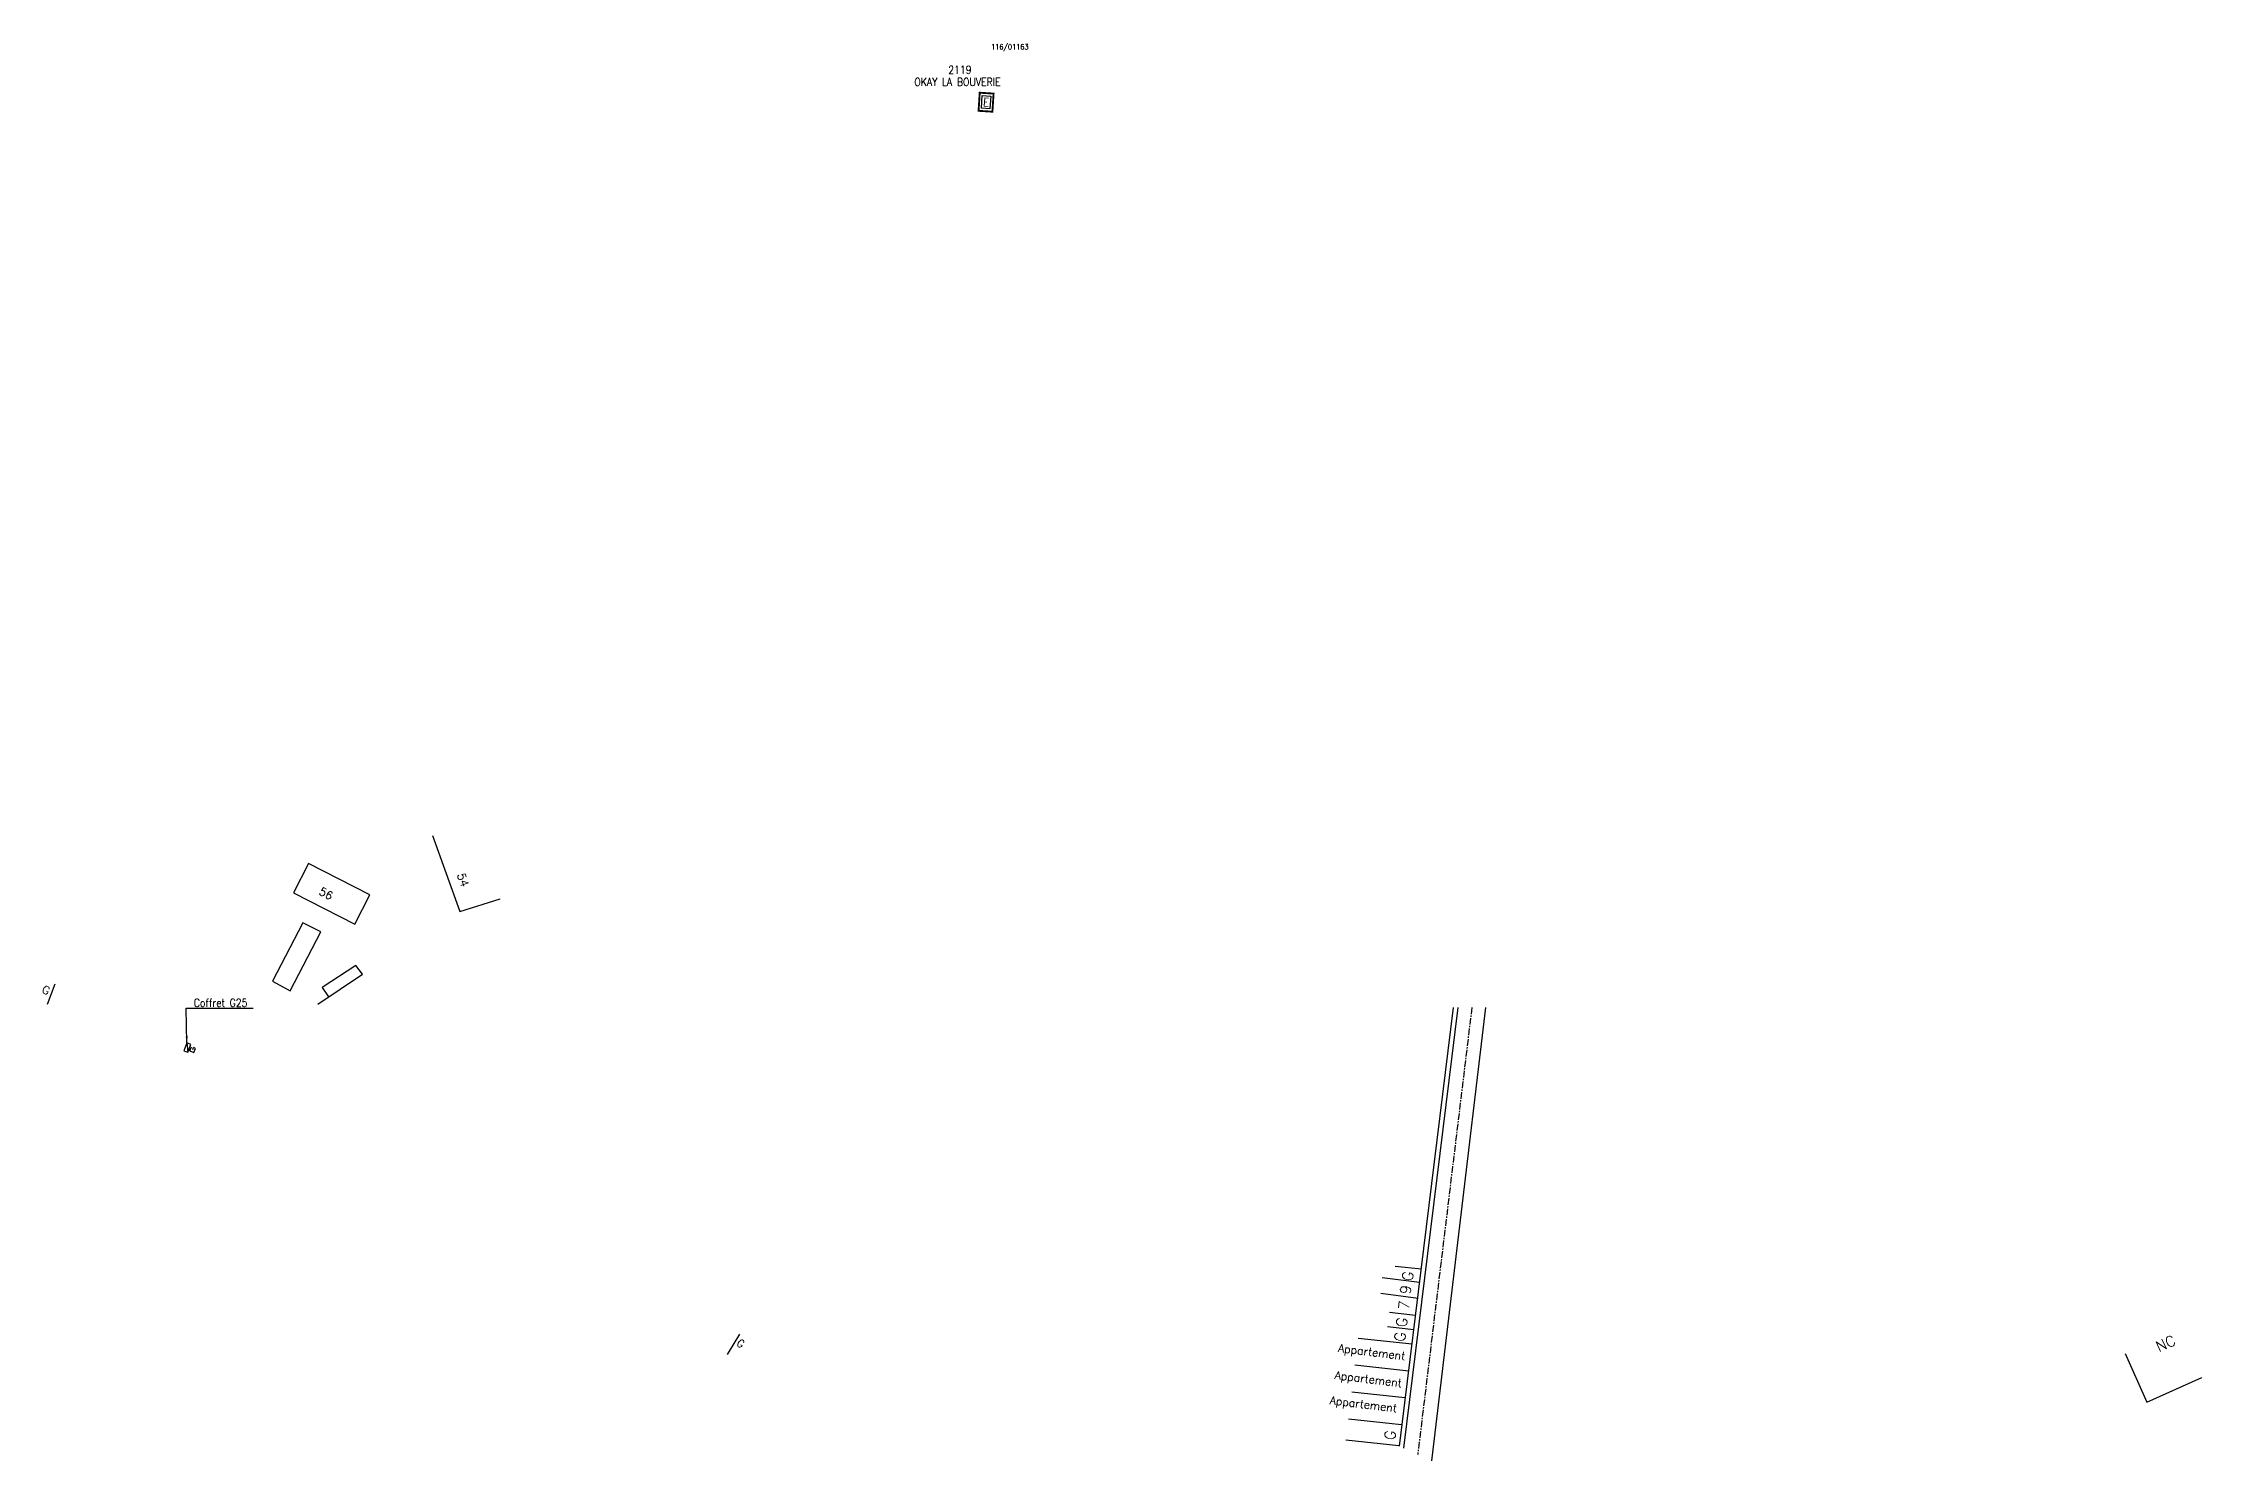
# Model space of a CAD drawing. Header units: millimetres. Extents: x 114000 to 114938, y 122018 to 122896.
# Drawn here: x 114533 to 114937.6, y 122036.1 to 122301.8 of the extents above; entities that cross this region are included whole.
import ezdxf
from ezdxf.enums import TextEntityAlignment as Align

# ---------------------------------------------------------------- set-up
doc = ezdxf.new("R2010")
doc.units = ezdxf.units.MM
doc.linetypes.add('CENTER', pattern=[2, 1.25, -0.25, 0.25, -0.25])
doc.layers.get('0').update_dxf_attribs({"linetype": 'CONTINUOUS'})
for name, color, linetype in [('BB01', 7, 'CONTINUOUS'), ('BB06', 7, 'CONTINUOUS'), ('BR01', 7, 'CONTINUOUS'), ('BR05', 7, 'CENTER'), ('M_200', 7, 'CONTINUOUS'), ('w0100', 7, 'CONTINUOUS'), ('W0432', 7, 'CONTINUOUS'), ('W0471', 7, 'CONTINUOUS'), ('W0991', 7, 'CONTINUOUS'), ('w1102', 7, 'CONTINUOUS')]:
    doc.layers.add(name, color=color, linetype=linetype)
doc.styles.add('M_ROMANS', font='ROMANS.shx', dxfattribs={"width": 0.75})
doc.styles.add('ROMANS', font='romans')
doc.styles.get("Standard").update_dxf_attribs({"font": 'romans.shx', "width": 0.85})
doc.dimstyles.get("Standard").update_dxf_attribs({"dimtxt": 1.5, "dimasz": 1.2, "dimexe": 0.625, "dimexo": 0.625, "dimgap": 0.25, "dimtad": 1, "dimdec": 1, "dimzin": 0, "dimdsep": 46, "dimtxsty": 'Standard', "dimcen": -0.5, "dimadec": 0, "dimazin": 0, "dimtfac": 1, "dimtdec": 1, "dimtmove": 0, "dimatfit": 3, "dimfxl": 0, "dimtolj": 1, "dimtzin": 0, "dimarcsym": 0})

# ---------------------------------------------------------------- blocks, each defined once
blk = doc.blocks.new('*U5')
at = {"layer": 'M_200', "color": 0, "linetype": 'Continuous', "const_width": 0.35, "flags": 128}
blk.add_lwpolyline([(2.6, 3.4), (2.6, 0), (0, 0), (0, 3.4)], close=True, dxfattribs=at)
at = {"layer": 'M_200', "color": 0, "linetype": 'Continuous'}
blk.add_lwpolyline([(0.5, 2.9), (2.1, 2.9), (2.1, 0.5), (0.5, 0.5)], close=True, dxfattribs=at)
at = {"layer": 'M_200', "insert": (1.31, 1.71), "char_height": 1.53, "width": 1.5875, "attachment_point": 5}
blk.add_mtext('E', dxfattribs=at)
at = {"layer": 'M_200', "color": 0, "linetype": 'Continuous', "width": 0.85}
for tag, p in [('NUM', (2, 17.06)), ('NOM', (2, 10.65))]:
    blk.add_attdef(tag, text='', height=4, dxfattribs=at).set_placement(p, align=Align.MIDDLE)
at = {"layer": 'M_200', "color": 0, "linetype": 'Continuous', "style": 'M_ROMANS', "width": 0.75, "flags": 3}
for tag, p in [('DEF_LEG', (1.87, -2.99)), ('DEF_COUP', (1.87, -5.49)), ('DEF_TYPE', (1.87, -7.99))]:
    blk.add_attdef(tag, text='', height=1.2, dxfattribs=at).set_placement(p, align=Align.MIDDLE)
blk = doc.blocks.new('*U7')
at = {"flags": 128}
for points in [[(0.8, 0.8), (-0.8, 0.8)], [(-0.8, 0.8), (-0.8, 0)], [(0.8, 0.8), (-0.8, 0)], [(-0.8, 0), (0.8, 0)], [(0.8, 0), (0.8, 0.8)], [(-0.39, -0.28), (0.41, -0.28)], [(-0.39, -0.28), (-0.39, -1.08)], [(-0.39, -1.08), (0.41, -1.08)], [(0.01, -0.68), (0.41, -0.68)], [(0.41, -1.08), (0.41, -0.68)]]:
    blk.add_lwpolyline(points, dxfattribs=at)

msp = doc.modelspace()

# ---------------------------------------------------------------- linework, layer by layer
at = {"layer": 'BB01'}
for p, q in [((114791, 122069.48), (114783.99, 122070.36)), ((114791.39, 122071.99), (114786.46, 122072.53)), ((114790.73, 122066.52), (114783.72, 122067.41)), ((114790.27, 122063.34), (114785.35, 122063.88)), ((114789.61, 122057.92), (114779.52, 122059.03)), ((114789.94, 122060.63), (114785.01, 122061.17)), ((114788.99, 122052.88), (114778.9, 122054)), ((114788.22, 122047.87), (114778.28, 122048.97)), ((114787.59, 122042.81), (114777.66, 122043.91)), ((114787.11, 122038.88), (114777.17, 122039.98))]:
    msp.add_line(p, q, dxfattribs=at)
at = {"layer": 'BB01', "flags": 128}
msp.add_lwpolyline([(114787.25, 122038.82), (114797.39, 122121.06)], dxfattribs=at)
at = {"layer": 'BB01', "color": 253, "flags": 128}
msp.add_lwpolyline([(114923.27, 122056.2), (114927.37, 122047.09), (114937.65, 122051.71)], dxfattribs=at)
at = {"layer": 'BR01', "flags": 128}
msp.add_lwpolyline([(114788.08, 122038.44), (114798.25, 122121.06)], dxfattribs=at)
at = {"layer": 'BR01'}
msp.add_lwpolyline([(114803.37, 122121.06), (114793.24, 122036.08)], dxfattribs=at)
at = {"layer": 'BR05'}
msp.add_lwpolyline([(114800.81, 122121.06), (114790.66, 122037.26)], dxfattribs=at)
at = {"layer": 'w0100', "color": 252, "flags": 128}
for points in [[(114605.95, 122153.27), (114611.08, 122139.04), (114618.67, 122141.43), (114618.67, 122141.43)], [(114533.79, 122121.69), (114535.26, 122125.46)]]:
    msp.add_lwpolyline(points, dxfattribs=at)
at = {"layer": 'w0100', "color": 252, "extrusion": (0, 0, -1), "flags": 128}
msp.add_lwpolyline([(-114591.41, 122136.67), (-114594.22, 122142.16), (-114582.74, 122148.03), (-114579.93, 122142.55), (-114591.41, 122136.67)], close=True, dxfattribs=at)
for points in [[(-114576.01, 122126), (-114579.32, 122124.17), (-114585.01, 122135.24), (-114581.67, 122136.92), (-114576.01, 122126)], [(-114584.45, 122121.69), (-114592.86, 122127.31), (-114591.62, 122128.92), (-114585.3, 122124.8), (-114586.48, 122123.05)]]:
    msp.add_lwpolyline(points, dxfattribs=at)
at = {"layer": 'w1102', "color": 252, "flags": 128}
msp.add_lwpolyline([(114661.25, 122056.02), (114663.57, 122059.79)], dxfattribs=at)

# ---------------------------------------------------------------- block references
at = {"layer": 'M_200'}
ref = msp.add_blockref('*U5', (114708.34, 122289.11), dxfattribs=dict(at, rotation=356.3565121552111))
ref.add_attrib('NUM', '2119', dxfattribs={"color": 0, "linetype": 'Continuous', "height": 1.5, "width": 0.85}).set_placement((114704.84, 122296.8), align=Align.MIDDLE)
ref.add_attrib('NOM', 'OKAY LA BOUVERIE', dxfattribs={"color": 0, "linetype": 'Continuous', "height": 1.5, "width": 0.85}).set_placement((114704.39, 122294.52), align=Align.MIDDLE)
at = {"layer": 'W0432', "rotation": 68.44345375565128}
msp.add_blockref('*U7', (114560.38, 122113.39), dxfattribs=at)

# ---------------------------------------------------------------- texts
at = {"layer": 'BB06'}
for s, p in [('G', (114788.79, 122070.68)), ('7', (114788.12, 122065.22)), ('9', (114788.4, 122068.17)), ('G', (114787.67, 122062.03)), ('G', (114787.34, 122059.32)), ('G', (114785.49, 122040.88))]:
    msp.add_text(s, height=2, rotation=83.7063, dxfattribs=at).set_placement(p, align=Align.MIDDLE)
at = {"layer": 'BB06', "style": 'ROMANS'}
for p in [(114782.01, 122056.22), (114781.37, 122051.15), (114780.45, 122046.44)]:
    msp.add_text('Appartement', height=1.5, rotation=352.9599, dxfattribs=at).set_placement(p, align=Align.MIDDLE)
at = {"layer": 'BB06', "color": 252}
msp.add_text('NC', height=2, rotation=24.1935, dxfattribs=at).set_placement((114930.86, 122058.08), align=Align.MIDDLE)
at = {"layer": 'W0432', "color": 252, "insert": (114561.23, 122121.17), "char_height": 1.5, "attachment_point": 7}
msp.add_mtext('\\A1;Coffret G25', dxfattribs=at)
at = {"layer": 'W0471', "linetype": 'Continuous', "width": 0.85}
msp.add_text('116/01163', height=1, dxfattribs=at).set_placement((114714.2, 122301.03), align=Align.MIDDLE)
at = {"layer": 'W0991', "color": 252}
for s, rotation, p in [('56', 332.8963, (114584.54, 122142.32)), ('54', 289.8106, (114610.56, 122145.92)), ('G', 338.703, (114532.62, 122123.85))]:
    msp.add_text(s, height=1.5, rotation=rotation, dxfattribs=at).set_placement(p)
at = {"layer": 'W0991', "color": 252, "width": 0.85}
msp.add_text('G', height=1.5, rotation=328.3774, dxfattribs=at).set_placement((114662.86, 122057.73))

# ---------------------------------------------------------------- leaders
at = {"layer": 'W0432', "color": 252, "annotation_type": 0, "has_hookline": 1, "hookline_direction": 0, "text_width": 11.11}
msp.add_leader([(114559.93, 122114.43), (114559.78, 122120.92), (114560.98, 122120.92)], dimstyle='Standard', dxfattribs=at)

doc.saveas('drawing.dxf')
